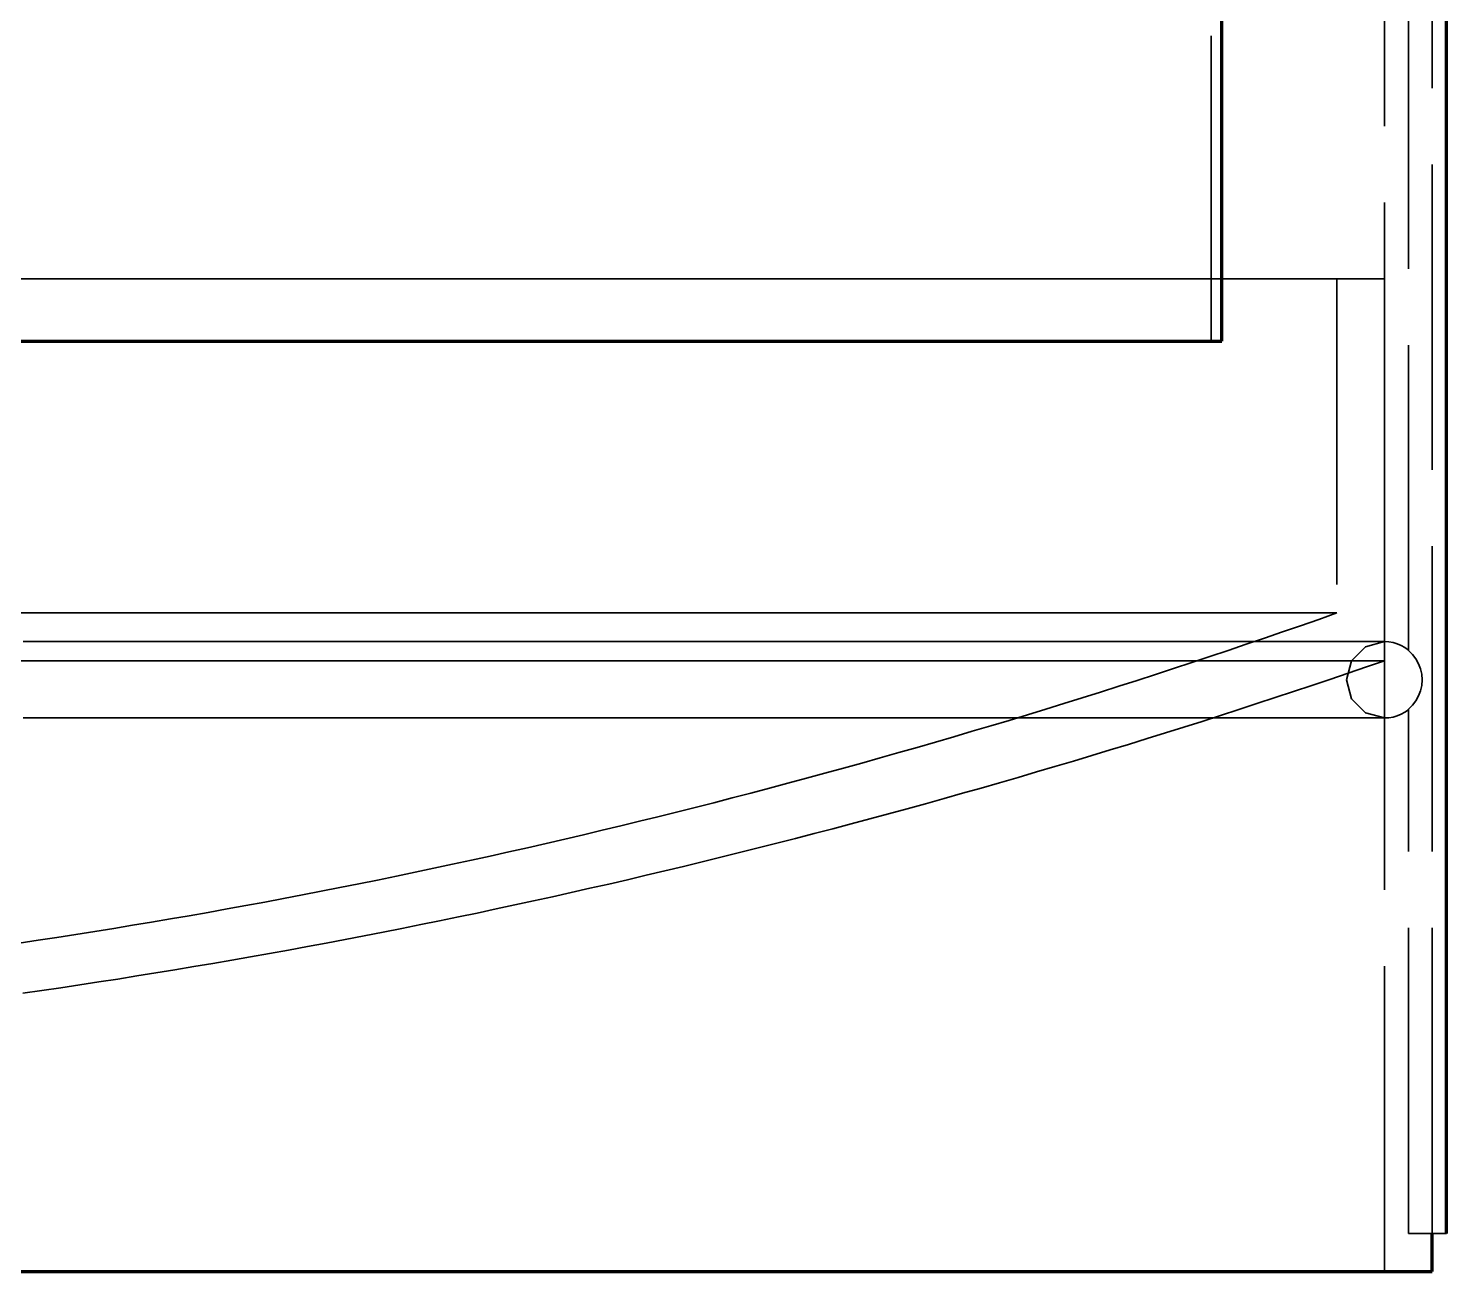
# Model space of a CAD drawing. Header units: millimetres. Extents: x 0 to 2382, y 0 to 420.
# Drawn here: x 327.93 to 346.49, y 173.36 to 189.64 of the extents above; entities that cross this region are included whole.
import ezdxf

# ---------------------------------------------------------------- set-up
doc = ezdxf.new("R2010")
doc.units = ezdxf.units.MM
doc.linetypes.add('IRAM-E-TRAZOS', pattern=[5, 4, -1])
doc.layers.add('01-VISIBLE', color=7, linetype='CONTINUOUS', lineweight=70)
doc.layers.add('02-OCULTA', color=4, linetype='IRAM-E-TRAZOS', lineweight=35)

msp = doc.modelspace()

# ---------------------------------------------------------------- linework, layer by layer
at = {"layer": '01-VISIBLE'}
for p, q in [((346.492, 173.863), (346.492, 219.5)), ((343.548, 185.548), (343.548, 213.048)), ((346.305, 173.363), (346.305, 173.863))]:
    msp.add_line(p, q, dxfattribs=at)
for points in [[(327.779, 185.548), (328.029, 185.548), (328.279, 185.548), (328.53, 185.548), (328.78, 185.548), (329.03, 185.548), (329.28, 185.548), (329.531, 185.548), (329.781, 185.548), (330.031, 185.548), (330.282, 185.548), (330.532, 185.548), (330.782, 185.548), (331.033, 185.548), (331.283, 185.548), (331.533, 185.548), (331.783, 185.548), (332.034, 185.548), (332.284, 185.548), (332.534, 185.548), (332.785, 185.548), (333.035, 185.548), (333.285, 185.548), (333.536, 185.548), (333.786, 185.548), (334.036, 185.548), (334.286, 185.548), (334.537, 185.548), (334.787, 185.548), (335.037, 185.548), (335.288, 185.548), (335.538, 185.548), (335.788, 185.548), (336.039, 185.548), (336.289, 185.548), (336.539, 185.548), (336.789, 185.548), (337.04, 185.548), (337.29, 185.548), (337.54, 185.548), (337.791, 185.548), (338.041, 185.548), (338.291, 185.548), (338.542, 185.548), (338.792, 185.548), (339.042, 185.548), (339.293, 185.548), (339.543, 185.548), (339.793, 185.548), (340.043, 185.548), (340.294, 185.548), (340.544, 185.548), (340.794, 185.548), (341.045, 185.548), (341.295, 185.548), (341.545, 185.548), (341.796, 185.548), (342.046, 185.548), (342.296, 185.548), (342.546, 185.548), (342.797, 185.548), (343.047, 185.548), (343.297, 185.548), (343.548, 185.548)], [(327.805, 173.363), (328.055, 173.363), (328.305, 173.363), (328.555, 173.363), (328.805, 173.363), (329.055, 173.363), (329.305, 173.363), (329.555, 173.363), (329.805, 173.363), (330.055, 173.363), (330.305, 173.363), (330.555, 173.363), (330.805, 173.363), (331.055, 173.363), (331.305, 173.363), (331.555, 173.363), (331.805, 173.363), (332.055, 173.363), (332.305, 173.363), (332.555, 173.363), (332.805, 173.363), (333.055, 173.363), (333.305, 173.363), (333.555, 173.363), (333.805, 173.363), (334.055, 173.363), (334.305, 173.363), (334.555, 173.363), (334.805, 173.363), (335.055, 173.363), (335.305, 173.363), (335.555, 173.363), (335.805, 173.363), (336.055, 173.363), (336.305, 173.363), (336.555, 173.363), (336.805, 173.363), (337.055, 173.363), (337.305, 173.363), (337.555, 173.363), (337.805, 173.363), (338.055, 173.363), (338.305, 173.363), (338.555, 173.363), (338.805, 173.363), (339.055, 173.363), (339.305, 173.363), (339.555, 173.363), (339.805, 173.363), (340.055, 173.363), (340.305, 173.363), (340.555, 173.363), (340.805, 173.363), (341.055, 173.363), (341.305, 173.363), (341.555, 173.363), (341.805, 173.363), (342.055, 173.363), (342.305, 173.363), (342.555, 173.363), (342.805, 173.363), (343.055, 173.363), (343.305, 173.363), (343.555, 173.363), (343.805, 173.363), (344.055, 173.363), (344.305, 173.363), (344.555, 173.363), (344.805, 173.363), (345.055, 173.363), (345.305, 173.363), (345.555, 173.363), (345.805, 173.363), (346.055, 173.363), (346.305, 173.363)]]:
    msp.add_lwpolyline(points, dxfattribs=at)
at = {"layer": '02-OCULTA'}
for p, q in [((345.68, 173.363), (345.68, 301.544)), ((345.992, 181.496), (345.992, 301.044)), ((345.992, 181.496), (345.992, 301.044)), ((346.305, 173.863), (346.305, 301.044)), ((346.492, 173.863), (346.492, 301.044)), ((343.412, 185.548), (343.412, 213.048)), ((345.055, 186.363), (345.055, 181.988)), ((345.68, 181.363), (345.68, 186.363)), ((343.412, 185.548), (343.548, 185.548)), ((345.992, 173.863), (345.992, 180.73)), ((345.992, 173.863), (345.992, 180.73)), ((346.492, 173.863), (345.992, 173.863)), ((346.492, 173.863), (345.992, 173.863))]:
    msp.add_line(p, q, dxfattribs=at)
for points in [[(327.68, 186.363), (327.93, 186.363), (328.18, 186.363), (328.43, 186.363), (328.68, 186.363), (328.93, 186.363), (329.18, 186.363), (329.43, 186.363), (329.68, 186.363), (329.93, 186.363), (330.18, 186.363), (330.43, 186.363), (330.68, 186.363), (330.93, 186.363), (331.18, 186.363), (331.43, 186.363), (331.68, 186.363), (331.93, 186.363), (332.18, 186.363), (332.43, 186.363), (332.68, 186.363), (332.93, 186.363), (333.18, 186.363), (333.43, 186.363), (333.68, 186.363), (333.93, 186.363), (334.18, 186.363), (334.43, 186.363), (334.68, 186.363), (334.93, 186.363), (335.18, 186.363), (335.43, 186.363), (335.68, 186.363), (335.93, 186.363), (336.18, 186.363), (336.43, 186.363), (336.68, 186.363), (336.93, 186.363), (337.18, 186.363), (337.43, 186.363), (337.68, 186.363), (337.93, 186.363), (338.18, 186.363), (338.43, 186.363), (338.68, 186.363), (338.93, 186.363), (339.18, 186.363), (339.43, 186.363), (339.68, 186.363), (339.93, 186.363), (340.18, 186.363), (340.43, 186.363), (340.68, 186.363), (340.93, 186.363), (341.18, 186.363), (341.43, 186.363), (341.68, 186.363), (341.93, 186.363), (342.18, 186.363), (342.43, 186.363), (342.68, 186.363), (342.93, 186.363), (343.18, 186.363), (343.43, 186.363), (343.68, 186.363), (343.93, 186.363), (344.18, 186.363), (344.43, 186.363), (344.68, 186.363), (344.93, 186.363), (345.18, 186.363), (345.43, 186.363), (345.68, 186.363)], [(327.805, 186.363), (328.055, 186.363), (328.305, 186.363), (328.555, 186.363), (328.805, 186.363), (329.055, 186.363), (329.305, 186.363), (329.555, 186.363), (329.805, 186.363), (330.055, 186.363), (330.305, 186.363), (330.555, 186.363), (330.805, 186.363), (331.055, 186.363), (331.305, 186.363), (331.555, 186.363), (331.805, 186.363), (332.055, 186.363), (332.305, 186.363), (332.555, 186.363), (332.805, 186.363), (333.055, 186.363), (333.305, 186.363), (333.555, 186.363), (333.805, 186.363), (334.055, 186.363), (334.305, 186.363), (334.555, 186.363), (334.805, 186.363), (335.055, 186.363), (335.305, 186.363), (335.555, 186.363), (335.805, 186.363), (336.055, 186.363), (336.305, 186.363), (336.555, 186.363), (336.805, 186.363), (337.055, 186.363), (337.305, 186.363), (337.555, 186.363), (337.805, 186.363), (338.055, 186.363), (338.305, 186.363), (338.555, 186.363), (338.805, 186.363), (339.055, 186.363), (339.305, 186.363), (339.555, 186.363), (339.805, 186.363), (340.055, 186.363), (340.305, 186.363), (340.555, 186.363), (340.805, 186.363), (341.055, 186.363), (341.305, 186.363), (341.555, 186.363), (341.805, 186.363), (342.055, 186.363), (342.305, 186.363), (342.555, 186.363), (342.805, 186.363), (343.055, 186.363), (343.305, 186.363), (343.555, 186.363), (343.805, 186.363), (344.055, 186.363), (344.305, 186.363), (344.555, 186.363), (344.805, 186.363), (345.055, 186.363)], [(345.055, 186.363), (344.805, 186.363), (344.555, 186.363), (344.305, 186.363), (344.055, 186.363), (343.805, 186.363), (343.555, 186.363), (343.305, 186.363), (343.055, 186.363), (342.805, 186.363), (342.555, 186.363), (342.305, 186.363), (342.055, 186.363), (341.805, 186.363), (341.555, 186.363), (341.305, 186.363), (341.055, 186.363), (340.805, 186.363), (340.555, 186.363), (340.305, 186.363), (340.055, 186.363), (339.805, 186.363), (339.555, 186.363), (339.305, 186.363), (339.055, 186.363), (338.805, 186.363), (338.555, 186.363), (338.305, 186.363), (338.055, 186.363), (337.805, 186.363), (337.555, 186.363), (337.305, 186.363), (337.055, 186.363), (336.805, 186.363), (336.555, 186.363), (336.305, 186.363), (336.055, 186.363), (335.805, 186.363), (335.555, 186.363), (335.305, 186.363), (335.055, 186.363), (334.805, 186.363), (334.555, 186.363), (334.305, 186.363), (334.055, 186.363), (333.805, 186.363), (333.555, 186.363), (333.305, 186.363), (333.055, 186.363), (332.805, 186.363), (332.555, 186.363), (332.305, 186.363), (332.055, 186.363), (331.805, 186.363), (331.555, 186.363), (331.305, 186.363), (331.055, 186.363), (330.805, 186.363), (330.555, 186.363), (330.305, 186.363), (330.055, 186.363), (329.805, 186.363), (329.555, 186.363), (329.305, 186.363), (329.055, 186.363), (328.805, 186.363), (328.555, 186.363), (328.305, 186.363), (328.055, 186.363), (327.805, 186.363)], [(345.68, 186.363), (345.429, 186.363), (345.178, 186.363), (344.927, 186.363), (344.676, 186.363), (344.425, 186.363), (344.174, 186.363), (343.923, 186.363), (343.672, 186.363), (343.421, 186.363), (343.17, 186.363), (342.919, 186.363), (342.668, 186.363), (342.417, 186.363), (342.166, 186.363), (341.915, 186.363), (341.663, 186.363), (341.412, 186.363), (341.161, 186.363), (340.91, 186.363), (340.659, 186.363), (340.408, 186.363), (340.157, 186.363), (339.906, 186.363), (339.655, 186.363), (339.404, 186.363), (339.153, 186.363), (338.902, 186.363), (338.651, 186.363), (338.4, 186.363), (338.149, 186.363), (337.898, 186.363), (337.647, 186.363), (337.396, 186.363), (337.145, 186.363), (336.894, 186.363), (336.643, 186.363), (336.392, 186.363), (336.141, 186.363), (335.89, 186.363), (335.639, 186.363), (335.388, 186.363), (335.137, 186.363), (334.886, 186.363), (334.635, 186.363), (334.384, 186.363), (334.132, 186.363), (333.881, 186.363), (333.63, 186.363), (333.379, 186.363), (333.128, 186.363), (332.877, 186.363), (332.626, 186.363), (332.375, 186.363), (332.124, 186.363), (331.873, 186.363), (331.622, 186.363), (331.371, 186.363), (331.12, 186.363), (330.869, 186.363), (330.618, 186.363), (330.367, 186.363), (330.116, 186.363), (329.865, 186.363), (329.614, 186.363), (329.363, 186.363), (329.112, 186.363), (328.861, 186.363), (328.61, 186.363), (328.359, 186.363), (328.108, 186.363), (327.857, 186.363)], [(327.899, 185.548), (328.149, 185.548), (328.399, 185.548), (328.649, 185.548), (328.9, 185.548), (329.15, 185.548), (329.4, 185.548), (329.65, 185.548), (329.9, 185.548), (330.151, 185.548), (330.401, 185.548), (330.651, 185.548), (330.901, 185.548), (331.151, 185.548), (331.402, 185.548), (331.652, 185.548), (331.902, 185.548), (332.152, 185.548), (332.402, 185.548), (332.653, 185.548), (332.903, 185.548), (333.153, 185.548), (333.403, 185.548), (333.653, 185.548), (333.904, 185.548), (334.154, 185.548), (334.404, 185.548), (334.654, 185.548), (334.905, 185.548), (335.155, 185.548), (335.405, 185.548), (335.655, 185.548), (335.905, 185.548), (336.156, 185.548), (336.406, 185.548), (336.656, 185.548), (336.906, 185.548), (337.156, 185.548), (337.407, 185.548), (337.657, 185.548), (337.907, 185.548), (338.157, 185.548), (338.407, 185.548), (338.658, 185.548), (338.908, 185.548), (339.158, 185.548), (339.408, 185.548), (339.659, 185.548), (339.909, 185.548), (340.159, 185.548), (340.409, 185.548), (340.659, 185.548), (340.91, 185.548), (341.16, 185.548), (341.41, 185.548), (341.66, 185.548), (341.91, 185.548), (342.161, 185.548), (342.411, 185.548), (342.661, 185.548), (342.911, 185.548), (343.161, 185.548), (343.412, 185.548)], [(345.055, 181.988), (344.818, 181.905), (344.581, 181.822), (344.344, 181.74), (344.107, 181.659), (343.87, 181.578), (343.632, 181.498), (343.394, 181.418), (343.156, 181.339), (342.917, 181.26), (342.679, 181.183), (342.44, 181.105), (342.201, 181.029), (341.962, 180.953), (341.723, 180.878), (341.483, 180.803), (341.244, 180.729), (341.004, 180.655), (340.764, 180.582), (340.524, 180.51), (340.283, 180.439), (340.042, 180.368), (339.802, 180.297), (339.561, 180.228), (339.319, 180.159), (339.078, 180.09), (338.837, 180.022), (338.595, 179.955), (338.353, 179.889), (338.111, 179.823), (337.869, 179.758), (337.626, 179.693), (337.383, 179.629), (337.141, 179.566), (336.898, 179.503), (336.655, 179.442), (336.411, 179.38), (336.168, 179.32), (335.924, 179.26), (335.681, 179.2), (335.437, 179.142), (335.192, 179.084), (334.948, 179.027), (334.704, 178.97), (334.459, 178.914), (334.215, 178.859), (333.97, 178.804), (333.725, 178.75), (333.479, 178.697), (333.234, 178.645), (332.989, 178.593), (332.743, 178.542), (332.497, 178.491), (332.251, 178.441), (332.005, 178.392), (331.759, 178.344), (331.513, 178.296), (331.266, 178.249), (331.02, 178.203), (330.773, 178.157), (330.526, 178.112), (330.279, 178.068), (330.032, 178.024), (329.785, 177.982), (329.538, 177.939), (329.29, 177.898), (329.043, 177.857), (328.795, 177.817), (328.547, 177.778), (328.3, 177.739), (328.052, 177.702), (327.803, 177.664)], [(327.805, 181.988), (328.055, 181.988), (328.305, 181.988), (328.555, 181.988), (328.805, 181.988), (329.055, 181.988), (329.305, 181.988), (329.555, 181.988), (329.805, 181.988), (330.055, 181.988), (330.305, 181.988), (330.555, 181.988), (330.805, 181.988), (331.055, 181.988), (331.305, 181.988), (331.555, 181.988), (331.805, 181.988), (332.055, 181.988), (332.305, 181.988), (332.555, 181.988), (332.805, 181.988), (333.055, 181.988), (333.305, 181.988), (333.555, 181.988), (333.805, 181.988), (334.055, 181.988), (334.305, 181.988), (334.555, 181.988), (334.805, 181.988), (335.055, 181.988), (335.305, 181.988), (335.555, 181.988), (335.805, 181.988), (336.055, 181.988), (336.305, 181.988), (336.555, 181.988), (336.805, 181.988), (337.055, 181.988), (337.305, 181.988), (337.555, 181.988), (337.805, 181.988), (338.055, 181.988), (338.305, 181.988), (338.555, 181.988), (338.805, 181.988), (339.055, 181.988), (339.305, 181.988), (339.555, 181.988), (339.805, 181.988), (340.055, 181.988), (340.305, 181.988), (340.555, 181.988), (340.805, 181.988), (341.055, 181.988), (341.305, 181.988), (341.555, 181.988), (341.805, 181.988), (342.055, 181.988), (342.305, 181.988), (342.555, 181.988), (342.805, 181.988), (343.055, 181.988), (343.305, 181.988), (343.555, 181.988), (343.805, 181.988), (344.055, 181.988), (344.305, 181.988), (344.555, 181.988), (344.805, 181.988), (345.055, 181.988)], [(345.055, 181.988), (344.805, 181.988), (344.555, 181.988), (344.305, 181.988), (344.055, 181.988), (343.805, 181.988), (343.555, 181.988), (343.305, 181.988), (343.055, 181.988), (342.805, 181.988), (342.555, 181.988), (342.305, 181.988), (342.055, 181.988), (341.805, 181.988), (341.555, 181.988), (341.305, 181.988), (341.055, 181.988), (340.805, 181.988), (340.555, 181.988), (340.305, 181.988), (340.055, 181.988), (339.805, 181.988), (339.555, 181.988), (339.305, 181.988), (339.055, 181.988), (338.805, 181.988), (338.555, 181.988), (338.305, 181.988), (338.055, 181.988), (337.805, 181.988), (337.555, 181.988), (337.305, 181.988), (337.055, 181.988), (336.805, 181.988), (336.555, 181.988), (336.305, 181.988), (336.055, 181.988), (335.805, 181.988), (335.555, 181.988), (335.305, 181.988), (335.055, 181.988), (334.805, 181.988), (334.555, 181.988), (334.305, 181.988), (334.055, 181.988), (333.805, 181.988), (333.555, 181.988), (333.305, 181.988), (333.055, 181.988), (332.805, 181.988), (332.555, 181.988), (332.305, 181.988), (332.055, 181.988), (331.805, 181.988), (331.555, 181.988), (331.305, 181.988), (331.055, 181.988), (330.805, 181.988), (330.555, 181.988), (330.305, 181.988), (330.055, 181.988), (329.805, 181.988), (329.555, 181.988), (329.305, 181.988), (329.055, 181.988), (328.805, 181.988), (328.555, 181.988), (328.305, 181.988), (328.055, 181.988), (327.805, 181.988)], [(345.68, 181.613), (345.429, 181.613), (345.178, 181.613), (344.927, 181.613), (344.676, 181.613), (344.425, 181.613), (344.174, 181.613), (343.923, 181.613), (343.672, 181.613), (343.421, 181.613), (343.17, 181.613), (342.919, 181.613), (342.668, 181.613), (342.417, 181.613), (342.166, 181.613), (341.915, 181.613), (341.664, 181.613), (341.412, 181.613), (341.161, 181.613), (340.91, 181.613), (340.659, 181.613), (340.408, 181.613), (340.157, 181.613), (339.906, 181.613), (339.655, 181.613), (339.404, 181.613), (339.153, 181.613), (338.902, 181.613), (338.651, 181.613), (338.4, 181.613), (338.149, 181.613), (337.898, 181.613), (337.647, 181.613), (337.396, 181.613), (337.145, 181.613), (336.894, 181.613), (336.643, 181.613), (336.392, 181.613), (336.141, 181.613), (335.89, 181.613), (335.639, 181.613), (335.388, 181.613), (335.137, 181.613), (334.886, 181.613), (334.635, 181.613), (334.384, 181.613), (334.132, 181.613), (333.881, 181.613), (333.63, 181.613), (333.379, 181.613), (333.128, 181.613), (332.877, 181.613), (332.626, 181.613), (332.375, 181.613), (332.124, 181.613), (331.873, 181.613), (331.622, 181.613), (331.371, 181.613), (331.12, 181.613), (330.869, 181.613), (330.618, 181.613), (330.367, 181.613), (330.116, 181.613), (329.865, 181.613), (329.614, 181.613), (329.363, 181.613), (329.112, 181.613), (328.861, 181.613), (328.61, 181.613), (328.359, 181.613), (328.108, 181.613), (327.857, 181.613)], [(345.68, 181.613), (345.429, 181.613), (345.178, 181.613), (344.927, 181.613), (344.676, 181.613), (344.425, 181.613), (344.174, 181.613), (343.923, 181.613), (343.672, 181.613), (343.421, 181.613), (343.17, 181.613), (342.919, 181.613), (342.668, 181.613), (342.417, 181.613), (342.166, 181.613), (341.915, 181.613), (341.663, 181.613), (341.412, 181.613), (341.161, 181.613), (340.91, 181.613), (340.659, 181.613), (340.408, 181.613), (340.157, 181.613), (339.906, 181.613), (339.655, 181.613), (339.404, 181.613), (339.153, 181.613), (338.902, 181.613), (338.651, 181.613), (338.4, 181.613), (338.149, 181.613), (337.898, 181.613), (337.647, 181.613), (337.396, 181.613), (337.145, 181.613), (336.894, 181.613), (336.643, 181.613), (336.392, 181.613), (336.141, 181.613), (335.89, 181.613), (335.639, 181.613), (335.388, 181.613), (335.137, 181.613), (334.886, 181.613), (334.635, 181.613), (334.384, 181.613), (334.132, 181.613), (333.881, 181.613), (333.63, 181.613), (333.379, 181.613), (333.128, 181.613), (332.877, 181.613), (332.626, 181.613), (332.375, 181.613), (332.124, 181.613), (331.873, 181.613), (331.622, 181.613), (331.371, 181.613), (331.12, 181.613), (330.869, 181.613), (330.618, 181.613), (330.367, 181.613), (330.116, 181.613), (329.865, 181.613), (329.614, 181.613), (329.363, 181.613), (329.112, 181.613), (328.861, 181.613), (328.61, 181.613), (328.359, 181.613), (328.108, 181.613), (327.857, 181.613)], [(345.68, 180.613), (345.43, 180.68), (345.247, 180.863), (345.18, 181.113), (345.247, 181.363), (345.43, 181.546), (345.68, 181.613)], [(345.992, 181.503), (345.947, 181.536), (345.898, 181.563), (345.846, 181.585), (345.792, 181.6), (345.736, 181.61), (345.68, 181.613)], [(345.992, 181.496), (345.992, 181.497), (345.992, 181.498), (345.992, 181.499), (345.992, 181.501), (345.992, 181.502), (345.992, 181.503)], [(345.992, 181.503), (345.992, 181.502), (345.992, 181.501), (345.992, 181.499), (345.992, 181.498), (345.992, 181.497), (345.992, 181.496)], [(346.171, 181.113), (346.166, 181.185), (346.15, 181.256), (346.124, 181.324), (346.089, 181.387), (346.045, 181.445), (345.992, 181.496)], [(346.171, 181.113), (346.166, 181.185), (346.15, 181.256), (346.124, 181.324), (346.089, 181.387), (346.045, 181.445), (345.992, 181.496)], [(327.68, 181.363), (327.93, 181.363), (328.18, 181.363), (328.43, 181.363), (328.68, 181.363), (328.93, 181.363), (329.18, 181.363), (329.43, 181.363), (329.68, 181.363), (329.93, 181.363), (330.18, 181.363), (330.43, 181.363), (330.68, 181.363), (330.93, 181.363), (331.18, 181.363), (331.43, 181.363), (331.68, 181.363), (331.93, 181.363), (332.18, 181.363), (332.43, 181.363), (332.68, 181.363), (332.93, 181.363), (333.18, 181.363), (333.43, 181.363), (333.68, 181.363), (333.93, 181.363), (334.18, 181.363), (334.43, 181.363), (334.68, 181.363), (334.93, 181.363), (335.18, 181.363), (335.43, 181.363), (335.68, 181.363), (335.93, 181.363), (336.18, 181.363), (336.43, 181.363), (336.68, 181.363), (336.93, 181.363), (337.18, 181.363), (337.43, 181.363), (337.68, 181.363), (337.93, 181.363), (338.18, 181.363), (338.43, 181.363), (338.68, 181.363), (338.93, 181.363), (339.18, 181.363), (339.43, 181.363), (339.68, 181.363), (339.93, 181.363), (340.18, 181.363), (340.43, 181.363), (340.68, 181.363), (340.93, 181.363), (341.18, 181.363), (341.43, 181.363), (341.68, 181.363), (341.93, 181.363), (342.18, 181.363), (342.43, 181.363), (342.68, 181.363), (342.93, 181.363), (343.18, 181.363), (343.43, 181.363), (343.68, 181.363), (343.93, 181.363), (344.18, 181.363), (344.43, 181.363), (344.68, 181.363), (344.93, 181.363), (345.18, 181.363), (345.43, 181.363), (345.68, 181.363)], [(345.68, 181.363), (345.442, 181.281), (345.204, 181.199), (344.965, 181.119), (344.727, 181.038), (344.488, 180.959), (344.249, 180.88), (344.009, 180.801), (343.77, 180.723), (343.53, 180.646), (343.291, 180.569), (343.051, 180.493), (342.81, 180.418), (342.57, 180.343), (342.329, 180.268), (342.089, 180.195), (341.848, 180.122), (341.607, 180.049), (341.365, 179.977), (341.124, 179.906), (340.882, 179.835), (340.64, 179.765), (340.398, 179.696), (340.156, 179.627), (339.914, 179.559), (339.671, 179.491), (339.428, 179.424), (339.186, 179.358), (338.942, 179.292), (338.699, 179.227), (338.456, 179.163), (338.212, 179.099), (337.969, 179.035), (337.725, 178.973), (337.481, 178.911), (337.236, 178.85), (336.992, 178.789), (336.748, 178.729), (336.503, 178.67), (336.258, 178.611), (336.013, 178.553), (335.768, 178.495), (335.523, 178.439), (335.277, 178.383), (335.032, 178.327), (334.786, 178.272), (334.54, 178.218), (334.294, 178.165), (334.048, 178.112), (333.801, 178.059), (333.555, 178.008), (333.308, 177.957), (333.062, 177.907), (332.815, 177.857), (332.568, 177.808), (332.321, 177.76), (332.073, 177.713), (331.826, 177.666), (331.578, 177.62), (331.331, 177.574), (331.083, 177.529), (330.835, 177.485), (330.587, 177.442), (330.339, 177.399), (330.091, 177.357), (329.842, 177.315), (329.594, 177.275), (329.345, 177.235), (329.097, 177.195), (328.848, 177.156), (328.599, 177.118), (328.35, 177.081), (328.101, 177.044), (327.852, 177.009)], [(345.68, 181.363), (345.429, 181.363), (345.178, 181.363), (344.927, 181.363), (344.676, 181.363), (344.425, 181.363), (344.174, 181.363), (343.923, 181.363), (343.672, 181.363), (343.421, 181.363), (343.17, 181.363), (342.919, 181.363), (342.668, 181.363), (342.417, 181.363), (342.166, 181.363), (341.915, 181.363), (341.663, 181.363), (341.412, 181.363), (341.161, 181.363), (340.91, 181.363), (340.659, 181.363), (340.408, 181.363), (340.157, 181.363), (339.906, 181.363), (339.655, 181.363), (339.404, 181.363), (339.153, 181.363), (338.902, 181.363), (338.651, 181.363), (338.4, 181.363), (338.149, 181.363), (337.898, 181.363), (337.647, 181.363), (337.396, 181.363), (337.145, 181.363), (336.894, 181.363), (336.643, 181.363), (336.392, 181.363), (336.141, 181.363), (335.89, 181.363), (335.639, 181.363), (335.388, 181.363), (335.137, 181.363), (334.886, 181.363), (334.635, 181.363), (334.384, 181.363), (334.132, 181.363), (333.881, 181.363), (333.63, 181.363), (333.379, 181.363), (333.128, 181.363), (332.877, 181.363), (332.626, 181.363), (332.375, 181.363), (332.124, 181.363), (331.873, 181.363), (331.622, 181.363), (331.371, 181.363), (331.12, 181.363), (330.869, 181.363), (330.618, 181.363), (330.367, 181.363), (330.116, 181.363), (329.865, 181.363), (329.614, 181.363), (329.363, 181.363), (329.112, 181.363), (328.861, 181.363), (328.61, 181.363), (328.359, 181.363), (328.108, 181.363), (327.857, 181.363)], [(345.992, 180.73), (346.045, 180.781), (346.089, 180.838), (346.124, 180.902), (346.15, 180.969), (346.166, 181.04), (346.171, 181.113)], [(345.992, 180.73), (346.045, 180.781), (346.089, 180.838), (346.124, 180.902), (346.15, 180.969), (346.166, 181.04), (346.171, 181.113)], [(345.992, 180.722), (345.947, 180.69), (345.898, 180.663), (345.846, 180.641), (345.792, 180.625), (345.736, 180.616), (345.68, 180.613)], [(345.992, 180.73), (345.992, 180.729), (345.992, 180.727), (345.992, 180.726), (345.992, 180.725), (345.992, 180.724), (345.992, 180.722)], [(345.992, 180.722), (345.992, 180.724), (345.992, 180.725), (345.992, 180.726), (345.992, 180.727), (345.992, 180.729), (345.992, 180.73)], [(327.857, 180.613), (328.108, 180.613), (328.359, 180.613), (328.61, 180.613), (328.861, 180.613), (329.112, 180.613), (329.363, 180.613), (329.614, 180.613), (329.865, 180.613), (330.116, 180.613), (330.367, 180.613), (330.618, 180.613), (330.869, 180.613), (331.12, 180.613), (331.371, 180.613), (331.622, 180.613), (331.873, 180.613), (332.124, 180.613), (332.375, 180.613), (332.626, 180.613), (332.877, 180.613), (333.128, 180.613), (333.379, 180.613), (333.63, 180.613), (333.881, 180.613), (334.132, 180.613), (334.384, 180.613), (334.635, 180.613), (334.886, 180.613), (335.137, 180.613), (335.388, 180.613), (335.639, 180.613), (335.89, 180.613), (336.141, 180.613), (336.392, 180.613), (336.643, 180.613), (336.894, 180.613), (337.145, 180.613), (337.396, 180.613), (337.647, 180.613), (337.898, 180.613), (338.149, 180.613), (338.4, 180.613), (338.651, 180.613), (338.902, 180.613), (339.153, 180.613), (339.404, 180.613), (339.655, 180.613), (339.906, 180.613), (340.157, 180.613), (340.408, 180.613), (340.659, 180.613), (340.91, 180.613), (341.161, 180.613), (341.412, 180.613), (341.663, 180.613), (341.915, 180.613), (342.166, 180.613), (342.417, 180.613), (342.668, 180.613), (342.919, 180.613), (343.17, 180.613), (343.421, 180.613), (343.672, 180.613), (343.923, 180.613), (344.174, 180.613), (344.425, 180.613), (344.676, 180.613), (344.927, 180.613), (345.178, 180.613), (345.429, 180.613), (345.68, 180.613)], [(327.857, 180.613), (328.108, 180.613), (328.359, 180.613), (328.61, 180.613), (328.861, 180.613), (329.112, 180.613), (329.363, 180.613), (329.614, 180.613), (329.865, 180.613), (330.116, 180.613), (330.367, 180.613), (330.618, 180.613), (330.869, 180.613), (331.12, 180.613), (331.371, 180.613), (331.622, 180.613), (331.873, 180.613), (332.124, 180.613), (332.375, 180.613), (332.626, 180.613), (332.877, 180.613), (333.128, 180.613), (333.379, 180.613), (333.63, 180.613), (333.881, 180.613), (334.132, 180.613), (334.384, 180.613), (334.635, 180.613), (334.886, 180.613), (335.137, 180.613), (335.388, 180.613), (335.639, 180.613), (335.89, 180.613), (336.141, 180.613), (336.392, 180.613), (336.643, 180.613), (336.894, 180.613), (337.145, 180.613), (337.396, 180.613), (337.647, 180.613), (337.898, 180.613), (338.149, 180.613), (338.4, 180.613), (338.651, 180.613), (338.902, 180.613), (339.153, 180.613), (339.404, 180.613), (339.655, 180.613), (339.906, 180.613), (340.157, 180.613), (340.408, 180.613), (340.659, 180.613), (340.91, 180.613), (341.161, 180.613), (341.412, 180.613), (341.663, 180.613), (341.915, 180.613), (342.166, 180.613), (342.417, 180.613), (342.668, 180.613), (342.919, 180.613), (343.17, 180.613), (343.421, 180.613), (343.672, 180.613), (343.923, 180.613), (344.174, 180.613), (344.425, 180.613), (344.676, 180.613), (344.927, 180.613), (345.178, 180.613), (345.429, 180.613), (345.68, 180.613)], [(327.68, 173.363), (327.93, 173.363), (328.18, 173.363), (328.43, 173.363), (328.68, 173.363), (328.93, 173.363), (329.18, 173.363), (329.43, 173.363), (329.68, 173.363), (329.93, 173.363), (330.18, 173.363), (330.43, 173.363), (330.68, 173.363), (330.93, 173.363), (331.18, 173.363), (331.43, 173.363), (331.68, 173.363), (331.93, 173.363), (332.18, 173.363), (332.43, 173.363), (332.68, 173.363), (332.93, 173.363), (333.18, 173.363), (333.43, 173.363), (333.68, 173.363), (333.93, 173.363), (334.18, 173.363), (334.43, 173.363), (334.68, 173.363), (334.93, 173.363), (335.18, 173.363), (335.43, 173.363), (335.68, 173.363), (335.93, 173.363), (336.18, 173.363), (336.43, 173.363), (336.68, 173.363), (336.93, 173.363), (337.18, 173.363), (337.43, 173.363), (337.68, 173.363), (337.93, 173.363), (338.18, 173.363), (338.43, 173.363), (338.68, 173.363), (338.93, 173.363), (339.18, 173.363), (339.43, 173.363), (339.68, 173.363), (339.93, 173.363), (340.18, 173.363), (340.43, 173.363), (340.68, 173.363), (340.93, 173.363), (341.18, 173.363), (341.43, 173.363), (341.68, 173.363), (341.93, 173.363), (342.18, 173.363), (342.43, 173.363), (342.68, 173.363), (342.93, 173.363), (343.18, 173.363), (343.43, 173.363), (343.68, 173.363), (343.93, 173.363), (344.18, 173.363), (344.43, 173.363), (344.68, 173.363), (344.93, 173.363), (345.18, 173.363), (345.43, 173.363), (345.68, 173.363)], [(346.305, 173.363), (346.055, 173.363), (345.805, 173.363), (345.555, 173.363), (345.305, 173.363), (345.055, 173.363), (344.805, 173.363), (344.555, 173.363), (344.305, 173.363), (344.055, 173.363), (343.805, 173.363), (343.555, 173.363), (343.305, 173.363), (343.055, 173.363), (342.805, 173.363), (342.555, 173.363), (342.305, 173.363), (342.055, 173.363), (341.805, 173.363), (341.555, 173.363), (341.305, 173.363), (341.055, 173.363), (340.805, 173.363), (340.555, 173.363), (340.305, 173.363), (340.055, 173.363), (339.805, 173.363), (339.555, 173.363), (339.305, 173.363), (339.055, 173.363), (338.805, 173.363), (338.555, 173.363), (338.305, 173.363), (338.055, 173.363), (337.805, 173.363), (337.555, 173.363), (337.305, 173.363), (337.055, 173.363), (336.805, 173.363), (336.555, 173.363), (336.305, 173.363), (336.055, 173.363), (335.805, 173.363), (335.555, 173.363), (335.305, 173.363), (335.055, 173.363), (334.805, 173.363), (334.555, 173.363), (334.305, 173.363), (334.055, 173.363), (333.805, 173.363), (333.555, 173.363), (333.305, 173.363), (333.055, 173.363), (332.805, 173.363), (332.555, 173.363), (332.305, 173.363), (332.055, 173.363), (331.805, 173.363), (331.555, 173.363), (331.305, 173.363), (331.055, 173.363), (330.805, 173.363), (330.555, 173.363), (330.305, 173.363), (330.055, 173.363), (329.805, 173.363), (329.555, 173.363), (329.305, 173.363), (329.055, 173.363), (328.805, 173.363), (328.555, 173.363), (328.305, 173.363), (328.055, 173.363), (327.805, 173.363)], [(345.68, 173.363), (345.429, 173.363), (345.178, 173.363), (344.927, 173.363), (344.676, 173.363), (344.425, 173.363), (344.174, 173.363), (343.923, 173.363), (343.672, 173.363), (343.421, 173.363), (343.17, 173.363), (342.919, 173.363), (342.668, 173.363), (342.417, 173.363), (342.166, 173.363), (341.915, 173.363), (341.663, 173.363), (341.412, 173.363), (341.161, 173.363), (340.91, 173.363), (340.659, 173.363), (340.408, 173.363), (340.157, 173.363), (339.906, 173.363), (339.655, 173.363), (339.404, 173.363), (339.153, 173.363), (338.902, 173.363), (338.651, 173.363), (338.4, 173.363), (338.149, 173.363), (337.898, 173.363), (337.647, 173.363), (337.396, 173.363), (337.145, 173.363), (336.894, 173.363), (336.643, 173.363), (336.392, 173.363), (336.141, 173.363), (335.89, 173.363), (335.639, 173.363), (335.388, 173.363), (335.137, 173.363), (334.886, 173.363), (334.635, 173.363), (334.384, 173.363), (334.132, 173.363), (333.881, 173.363), (333.63, 173.363), (333.379, 173.363), (333.128, 173.363), (332.877, 173.363), (332.626, 173.363), (332.375, 173.363), (332.124, 173.363), (331.873, 173.363), (331.622, 173.363), (331.371, 173.363), (331.12, 173.363), (330.869, 173.363), (330.618, 173.363), (330.367, 173.363), (330.116, 173.363), (329.865, 173.363), (329.614, 173.363), (329.363, 173.363), (329.112, 173.363), (328.861, 173.363), (328.61, 173.363), (328.359, 173.363), (328.108, 173.363), (327.857, 173.363)]]:
    msp.add_lwpolyline(points, dxfattribs=at)

doc.saveas('drawing.dxf')
